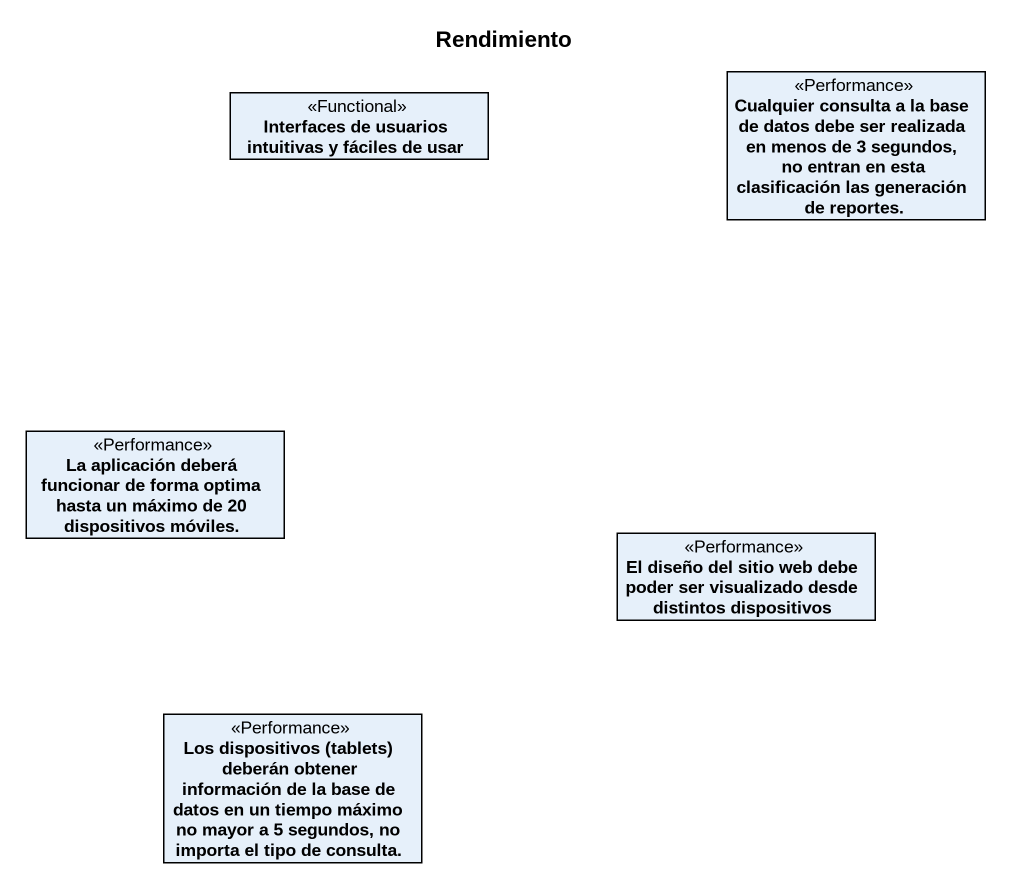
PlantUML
@startuml
title Rendimiento
hide circle
hide empty members
class "Cualquier consulta a la base de datos debe ser realizada en menos de 3 segundos, no entran en esta clasificación las generación de reportes." as Cualquier_consulta_a_la <<Performance>>
class "Interfaces de usuarios intuitivas y fáciles de usar" as Interfaces_de_usuarios <<Functional>>
class "La aplicación deberá funcionar de forma optima hasta un máximo de 20 dispositivos móviles." as La_aplicación_deberá <<Performance>>
class "El diseño del sitio web debe poder ser visualizado desde distintos dispositivos" as El_diseño_del_sitio_web <<Performance>>
class "Los dispositivos (tablets) deberán obtener información de la base de datos en un tiempo máximo no mayor a 5 segundos, no importa el tipo de consulta." as Los_dispositivos_tablets <<Performance>>
@enduml
